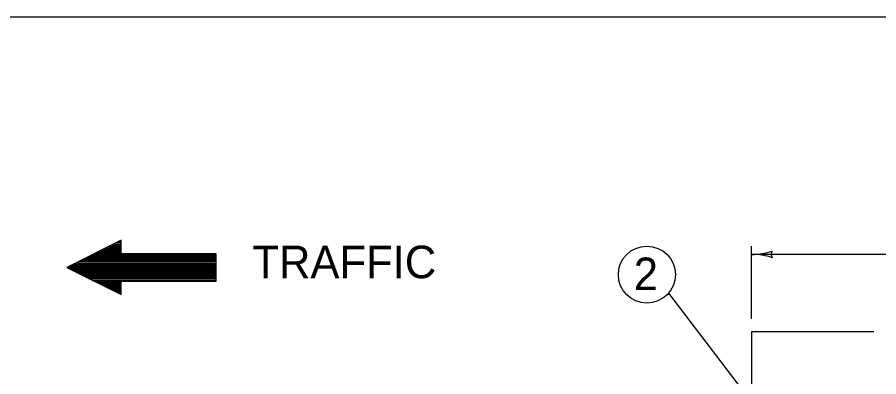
# Model space of a CAD drawing. Extents: x 47.45 to 50.2, y 10.37 to 12.04.
# Drawn here: x 48.9342 to 49.3045, y 11.8849 to 12.0393 of the extents above; entities that cross this region are included whole.
import ezdxf

# ---------------------------------------------------------------- set-up
doc = ezdxf.new("R2010")
doc.units = 0
for name, color, linetype in [('1', 7, 'Continuous'), ('2', 7, 'Continuous'), ('9', 7, 'Continuous')]:
    doc.layers.add(name, color=color, linetype=linetype)

msp = doc.modelspace()

# ---------------------------------------------------------------- linework, layer by layer
at = {"layer": '1'}
msp.add_line((49.30235524881103, 11.904235345631207), (49.249867248811036, 11.904235345631207), dxfattribs=at)
msp.add_lwpolyline([(48.955619520811034, 11.931820705631207), (48.97894752081104, 11.920197529631208), (48.97894752081104, 11.926029529631204), (49.019771520811055, 11.926029529631204), (49.019771520811055, 11.937699361631207), (48.97894752081104, 11.937699361631207), (48.97894752081104, 11.943531361631207)], close=True, dxfattribs=at)
for points in [[(48.97722124881105, 11.942662393631206), (48.97894752081104, 11.942662393631206)], [(48.978381816811044, 11.943245593631207), (48.97894752081104, 11.943245593631207)], [(48.97024617681104, 11.939163193631208), (48.97894752081104, 11.939163193631208)], [(48.97141257681103, 11.939746393631207), (48.97894752081104, 11.939746393631207)], [(48.972573144811044, 11.940329593631205), (48.97894752081104, 11.940329593631205)], [(48.97373371281104, 11.940912793631206), (48.97894752081104, 11.940912793631206)], [(48.97489428081105, 11.941495993631207), (48.97894752081104, 11.941495993631207)], [(48.97606068081104, 11.942079193631205), (48.97894752081104, 11.942079193631205)], [(48.963276936811035, 11.935663993631207), (49.019771520811055, 11.935663993631207)], [(48.964437504811045, 11.936247193631205), (49.019771520811055, 11.936247193631205)], [(48.965598072811034, 11.936830393631206), (49.019771520811055, 11.936830393631206)], [(48.96676447281105, 11.937413593631208), (49.019771520811055, 11.937413593631208)], [(48.967925040811046, 11.937996793631207), (48.97894752081104, 11.937996793631207)], [(48.969085608811035, 11.938579993631205), (48.97894752081104, 11.938579993631205)], [(48.969085608811035, 11.938579993631205), (48.97894752081104, 11.938579993631205)], [(48.956103576811046, 11.931581593631208), (49.019771520811055, 11.931581593631208)], [(48.95630186481104, 11.932164793631207), (49.019771520811055, 11.932164793631207)], [(48.95746826481104, 11.932747993631205), (49.019771520811055, 11.932747993631205)], [(48.95862883281104, 11.933331193631206), (49.019771520811055, 11.933331193631206)], [(48.95978940081103, 11.933914393631207), (49.019771520811055, 11.933914393631207)], [(48.96094996881104, 11.934497593631205), (49.019771520811055, 11.934497593631205)], [(48.96211636881104, 11.935080793631208), (49.019771520811055, 11.935080793631208)], [(48.957269976811034, 11.930998393631205), (49.019771520811055, 11.930998393631205)], [(48.957269976811034, 11.930998393631205), (49.019771520811055, 11.930998393631205)], [(48.958442208811036, 11.930415193631205), (49.019771520811055, 11.930415193631205)], [(48.95961444081104, 11.929831993631208), (49.019771520811055, 11.929831993631208)], [(48.96078667281104, 11.929248793631206), (49.019771520811055, 11.929248793631206)], [(48.961953072811035, 11.928665593631205), (49.019771520811055, 11.928665593631205)], [(48.96312530481104, 11.928082393631207), (49.019771520811055, 11.928082393631207)], [(48.96429753681103, 11.927499193631206), (49.019771520811055, 11.927499193631206)], [(48.965469768811055, 11.926915993631205), (49.019771520811055, 11.926915993631205)], [(48.966642000811035, 11.926332793631207), (49.019771520811055, 11.926332793631207)], [(48.96722520081105, 11.926041193631205), (49.019771520811055, 11.926041193631205)], [(48.96839743281104, 11.925457993631207), (48.97894752081104, 11.925457993631207)], [(48.96956383281104, 11.924874793631208), (48.97894752081104, 11.924874793631208)], [(48.97073606481104, 11.924291593631207), (48.97894752081104, 11.924291593631207)], [(48.971908296811044, 11.923708393631205), (48.97894752081104, 11.923708393631205)], [(48.973080528811046, 11.923125193631208), (48.97894752081104, 11.923125193631208)], [(48.97424692881105, 11.922541993631206), (48.97894752081104, 11.922541993631206)], [(48.975419160811036, 11.921958793631205), (48.97894752081104, 11.921958793631205)], [(48.97659139281104, 11.921375593631208), (48.97894752081104, 11.921375593631208)], [(48.97776362481104, 11.920792393631206), (48.97894752081104, 11.920792393631206)], [(48.97893002481104, 11.920209193631205), (48.97894752081104, 11.920209193631205)]]:
    msp.add_lwpolyline(points, dxfattribs=at)
at = {"layer": '2'}
for p, q in [((49.249867248811036, 11.90987148850467), (49.249867248811036, 11.940976945631204)), ((49.21414107122631, 11.920780679535403), (49.27993704081104, 11.834846209631205)), ((49.249867248811036, 11.904235345631207), (49.249867248811036, 11.764174033631205))]:
    msp.add_line(p, q, dxfattribs=at)
msp.add_lwpolyline([(47.45134757207292, 10.370553591835483), (50.20136838364104, 10.370553591835483), (50.20136838364104, 12.039316269645798), (47.45134757207292, 12.039316269645798)], close=True, dxfattribs=at)
msp.add_circle((49.20487920081105, 11.928793897631206), 0.012247199999999998, dxfattribs=at)
for centre, radius, start, end in [((49.25002525080366, 11.964837141294963), 0.02735939566461345, 270, 288.66878333333335), ((49.26042911699472, 11.937474827295674), 0.0021887516531003794, 138.77459722222224, 220.8912916666667), ((49.25002525080366, 11.964837141294963), 0.02735939566461345, 269.98777500000006, 270.00000000000006), ((49.25002525080366, 11.910118349967451), 0.02735939566461345, 71.34715833333333, 89.99388888888888)]:
    msp.add_arc(centre, radius, start, end, dxfattribs=at)
at = {"layer": '9'}
msp.add_line((49.63458679281104, 11.937477745631206), (49.249867248811036, 11.937477745631206), dxfattribs=at)

# ---------------------------------------------------------------- texts
at = {"layer": '1'}
for s, p in [('TRAFFIC', (49.03531963281104, 11.927230921631207)), ('2', (49.19922761126443, 11.922116257631206))]:
    msp.add_text(s, height=0.0139968, dxfattribs=at).set_placement(p)

doc.saveas('drawing.dxf')
